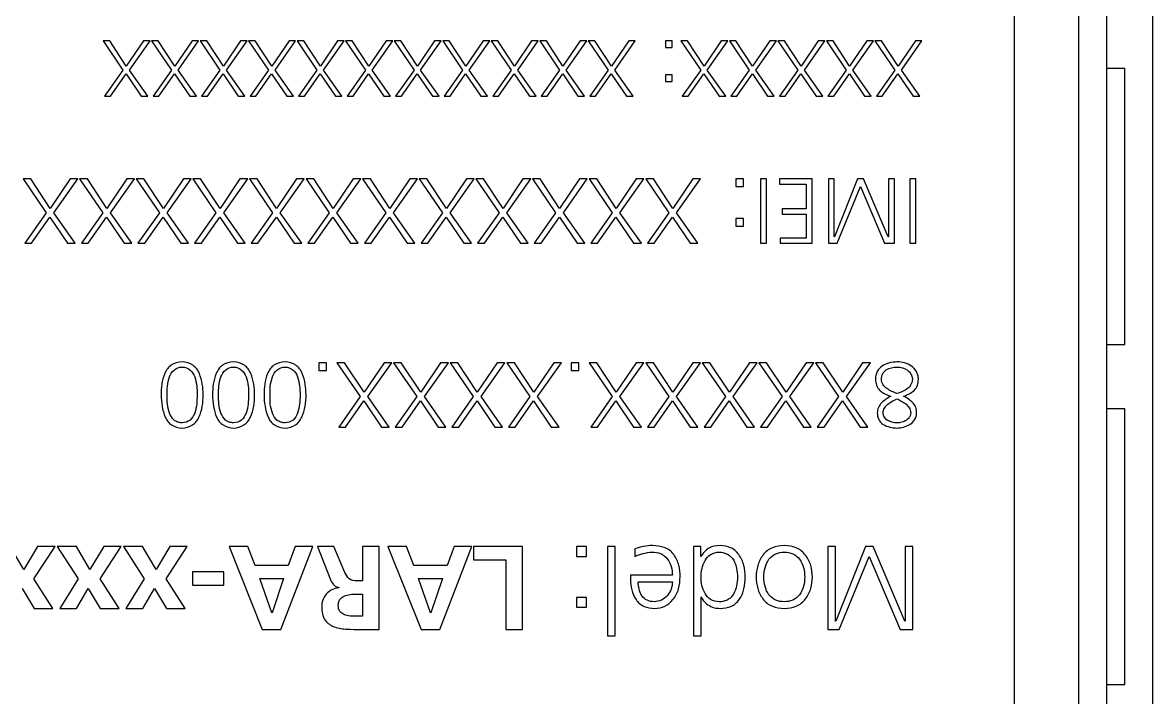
# Model space of a CAD drawing. Header units: millimetres. Extents: x 0 to 160, y -2 to 126.
# Drawn here: x 138.42 to 150.72, y 83.48 to 90.82 of the extents above; entities that cross this region are included whole.
import ezdxf

# ---------------------------------------------------------------- set-up
doc = ezdxf.new("R2010")
doc.units = ezdxf.units.MM

msp = doc.modelspace()

# ---------------------------------------------------------------- linework, layer by layer
at = {"color": 7, "linetype": 'Continuous', "lineweight": 25}
for p, q in [((150.719, 100.824), (150.719, 76.824)), ((150.219, 100.053), (150.219, 77.595)), ((149.919, 77.724), (149.919, 99.924)), ((149.219, 78.824), (149.219, 98.824)), ((139.371, 90.624), (139.299, 90.624)), ((139.299, 90.624), (139.515, 90.308)), ((139.552, 90.349), (139.371, 90.624)), ((139.739, 90.624), (139.552, 90.349)), ((139.587, 90.308), (139.811, 90.624)), ((139.811, 90.624), (139.739, 90.624)), ((139.827, 90.624), (140.043, 90.308)), ((139.899, 90.624), (139.827, 90.624)), ((140.08, 90.349), (139.899, 90.624)), ((140.267, 90.624), (140.08, 90.349)), ((140.115, 90.308), (140.339, 90.624)), ((140.339, 90.624), (140.267, 90.624)), ((140.355, 90.624), (140.571, 90.308)), ((140.427, 90.624), (140.355, 90.624)), ((140.608, 90.349), (140.427, 90.624)), ((140.795, 90.624), (140.608, 90.349)), ((140.643, 90.308), (140.867, 90.624)), ((140.867, 90.624), (140.795, 90.624)), ((140.955, 90.624), (140.883, 90.624)), ((140.883, 90.624), (141.099, 90.308)), ((141.136, 90.349), (140.955, 90.624)), ((141.323, 90.624), (141.136, 90.349)), ((141.171, 90.308), (141.395, 90.624)), ((141.395, 90.624), (141.323, 90.624)), ((141.411, 90.624), (141.627, 90.308)), ((141.483, 90.624), (141.411, 90.624)), ((141.664, 90.349), (141.483, 90.624)), ((141.851, 90.624), (141.664, 90.349)), ((141.699, 90.308), (141.923, 90.624)), ((141.923, 90.624), (141.851, 90.624)), ((141.939, 90.624), (142.155, 90.308)), ((142.011, 90.624), (141.939, 90.624)), ((142.192, 90.349), (142.011, 90.624)), ((142.379, 90.624), (142.192, 90.349)), ((142.227, 90.308), (142.451, 90.624)), ((142.451, 90.624), (142.379, 90.624)), ((142.467, 90.624), (142.683, 90.308)), ((142.539, 90.624), (142.467, 90.624)), ((142.72, 90.349), (142.539, 90.624)), ((142.907, 90.624), (142.72, 90.349)), ((142.755, 90.308), (142.979, 90.624)), ((142.979, 90.624), (142.907, 90.624)), ((142.995, 90.624), (143.211, 90.308)), ((143.067, 90.624), (142.995, 90.624)), ((143.248, 90.349), (143.067, 90.624)), ((143.435, 90.624), (143.248, 90.349)), ((143.283, 90.308), (143.507, 90.624)), ((143.507, 90.624), (143.435, 90.624)), ((143.523, 90.624), (143.739, 90.308)), ((143.595, 90.624), (143.523, 90.624)), ((143.776, 90.349), (143.595, 90.624)), ((143.963, 90.624), (143.776, 90.349)), ((143.811, 90.308), (144.035, 90.624)), ((144.035, 90.624), (143.963, 90.624)), ((144.051, 90.624), (144.267, 90.308)), ((144.123, 90.624), (144.051, 90.624)), ((144.304, 90.349), (144.123, 90.624)), ((144.491, 90.624), (144.304, 90.349)), ((144.339, 90.308), (144.563, 90.624)), ((144.563, 90.624), (144.491, 90.624)), ((144.579, 90.624), (144.795, 90.308)), ((144.651, 90.624), (144.579, 90.624)), ((144.832, 90.349), (144.651, 90.624)), ((145.019, 90.624), (144.832, 90.349)), ((144.867, 90.308), (145.091, 90.624)), ((145.091, 90.624), (145.019, 90.624)), ((145.419, 90.624), (145.419, 90.552)), ((145.491, 90.624), (145.419, 90.624)), ((145.491, 90.552), (145.491, 90.624)), ((145.587, 90.624), (145.803, 90.308)), ((145.659, 90.624), (145.587, 90.624)), ((145.84, 90.349), (145.659, 90.624)), ((146.027, 90.624), (145.84, 90.349)), ((145.875, 90.308), (146.099, 90.624)), ((146.099, 90.624), (146.027, 90.624)), ((146.187, 90.624), (146.115, 90.624)), ((146.115, 90.624), (146.331, 90.308)), ((146.368, 90.349), (146.187, 90.624)), ((146.555, 90.624), (146.368, 90.349)), ((146.403, 90.308), (146.627, 90.624)), ((146.627, 90.624), (146.555, 90.624)), ((146.643, 90.624), (146.859, 90.308)), ((146.715, 90.624), (146.643, 90.624)), ((146.896, 90.349), (146.715, 90.624)), ((147.083, 90.624), (146.896, 90.349)), ((146.931, 90.308), (147.155, 90.624)), ((147.155, 90.624), (147.083, 90.624)), ((147.171, 90.624), (147.387, 90.308)), ((147.243, 90.624), (147.171, 90.624)), ((147.424, 90.349), (147.243, 90.624)), ((147.611, 90.624), (147.424, 90.349)), ((147.459, 90.308), (147.683, 90.624)), ((147.683, 90.624), (147.611, 90.624)), ((147.699, 90.624), (147.915, 90.308)), ((147.771, 90.624), (147.699, 90.624)), ((147.952, 90.349), (147.771, 90.624)), ((148.139, 90.624), (147.952, 90.349)), ((147.987, 90.308), (148.211, 90.624)), ((148.211, 90.624), (148.139, 90.624)), ((145.419, 90.552), (145.491, 90.552)), ((139.515, 90.308), (139.315, 90.024)), ((139.379, 90.024), (139.549, 90.268)), ((139.549, 90.268), (139.715, 90.024)), ((139.787, 90.024), (139.587, 90.308)), ((140.043, 90.308), (139.843, 90.024)), ((139.907, 90.024), (140.077, 90.268)), ((140.077, 90.268), (140.243, 90.024)), ((140.315, 90.024), (140.115, 90.308)), ((140.571, 90.308), (140.371, 90.024)), ((140.435, 90.024), (140.605, 90.268)), ((140.605, 90.268), (140.771, 90.024)), ((140.843, 90.024), (140.643, 90.308)), ((141.099, 90.308), (140.899, 90.024)), ((140.963, 90.024), (141.133, 90.268)), ((141.133, 90.268), (141.299, 90.024)), ((141.371, 90.024), (141.171, 90.308)), ((141.627, 90.308), (141.427, 90.024)), ((141.491, 90.024), (141.661, 90.268)), ((141.661, 90.268), (141.827, 90.024)), ((141.899, 90.024), (141.699, 90.308)), ((142.155, 90.308), (141.955, 90.024)), ((142.019, 90.024), (142.189, 90.268)), ((142.189, 90.268), (142.355, 90.024)), ((142.427, 90.024), (142.227, 90.308)), ((142.683, 90.308), (142.483, 90.024)), ((142.547, 90.024), (142.717, 90.268)), ((142.717, 90.268), (142.883, 90.024)), ((142.955, 90.024), (142.755, 90.308)), ((143.211, 90.308), (143.011, 90.024)), ((143.075, 90.024), (143.245, 90.268)), ((143.245, 90.268), (143.411, 90.024)), ((143.483, 90.024), (143.283, 90.308)), ((143.739, 90.308), (143.539, 90.024)), ((143.603, 90.024), (143.773, 90.268)), ((143.773, 90.268), (143.939, 90.024)), ((144.011, 90.024), (143.811, 90.308)), ((144.267, 90.308), (144.067, 90.024)), ((144.131, 90.024), (144.301, 90.268)), ((144.301, 90.268), (144.467, 90.024)), ((144.539, 90.024), (144.339, 90.308)), ((144.795, 90.308), (144.595, 90.024)), ((144.659, 90.024), (144.829, 90.268)), ((144.829, 90.268), (144.995, 90.024)), ((145.067, 90.024), (144.867, 90.308)), ((145.419, 90.256), (145.419, 90.184)), ((145.491, 90.256), (145.419, 90.256)), ((145.491, 90.184), (145.491, 90.256)), ((145.803, 90.308), (145.603, 90.024)), ((145.667, 90.024), (145.837, 90.268)), ((145.837, 90.268), (146.003, 90.024)), ((146.075, 90.024), (145.875, 90.308)), ((146.331, 90.308), (146.131, 90.024)), ((146.195, 90.024), (146.365, 90.268)), ((146.365, 90.268), (146.531, 90.024)), ((146.603, 90.024), (146.403, 90.308)), ((146.859, 90.308), (146.659, 90.024)), ((146.723, 90.024), (146.893, 90.268)), ((146.893, 90.268), (147.059, 90.024)), ((147.131, 90.024), (146.931, 90.308)), ((147.387, 90.308), (147.187, 90.024)), ((147.251, 90.024), (147.421, 90.268)), ((147.421, 90.268), (147.587, 90.024)), ((147.659, 90.024), (147.459, 90.308)), ((147.915, 90.308), (147.715, 90.024)), ((147.779, 90.024), (147.949, 90.268)), ((147.949, 90.268), (148.115, 90.024)), ((148.187, 90.024), (147.987, 90.308)), ((150.419, 90.324), (150.219, 90.324)), ((150.419, 87.324), (150.419, 90.324)), ((145.419, 90.184), (145.491, 90.184)), ((139.315, 90.024), (139.379, 90.024)), ((139.715, 90.024), (139.787, 90.024)), ((139.843, 90.024), (139.907, 90.024)), ((140.243, 90.024), (140.315, 90.024)), ((140.371, 90.024), (140.435, 90.024)), ((140.771, 90.024), (140.843, 90.024)), ((140.899, 90.024), (140.963, 90.024)), ((141.299, 90.024), (141.371, 90.024)), ((141.427, 90.024), (141.491, 90.024)), ((141.827, 90.024), (141.899, 90.024)), ((141.955, 90.024), (142.019, 90.024)), ((142.355, 90.024), (142.427, 90.024)), ((142.483, 90.024), (142.547, 90.024)), ((142.883, 90.024), (142.955, 90.024)), ((143.011, 90.024), (143.075, 90.024)), ((143.411, 90.024), (143.483, 90.024)), ((143.539, 90.024), (143.603, 90.024)), ((143.939, 90.024), (144.011, 90.024)), ((144.067, 90.024), (144.131, 90.024)), ((144.467, 90.024), (144.539, 90.024)), ((144.595, 90.024), (144.659, 90.024)), ((144.995, 90.024), (145.067, 90.024)), ((145.603, 90.024), (145.667, 90.024)), ((146.003, 90.024), (146.075, 90.024)), ((146.131, 90.024), (146.195, 90.024)), ((146.531, 90.024), (146.603, 90.024)), ((146.659, 90.024), (146.723, 90.024)), ((147.059, 90.024), (147.131, 90.024)), ((147.187, 90.024), (147.251, 90.024)), ((147.587, 90.024), (147.659, 90.024)), ((147.715, 90.024), (147.779, 90.024)), ((148.115, 90.024), (148.187, 90.024)), ((138.512, 89.124), (138.428, 89.124)), ((138.428, 89.124), (138.68, 88.756)), ((138.724, 88.803), (138.512, 89.124)), ((138.941, 89.124), (138.724, 88.803)), ((138.764, 88.756), (139.025, 89.124)), ((139.025, 89.124), (138.941, 89.124)), ((139.128, 89.124), (139.044, 89.124)), ((139.044, 89.124), (139.296, 88.756)), ((139.34, 88.803), (139.128, 89.124)), ((139.557, 89.124), (139.34, 88.803)), ((139.38, 88.756), (139.641, 89.124)), ((139.641, 89.124), (139.557, 89.124)), ((139.66, 89.124), (139.912, 88.756)), ((139.744, 89.124), (139.66, 89.124)), ((139.956, 88.803), (139.744, 89.124)), ((140.173, 89.124), (139.956, 88.803)), ((139.996, 88.756), (140.257, 89.124)), ((140.257, 89.124), (140.173, 89.124)), ((140.276, 89.124), (140.528, 88.756)), ((140.36, 89.124), (140.276, 89.124)), ((140.572, 88.803), (140.36, 89.124)), ((140.789, 89.124), (140.572, 88.803)), ((140.612, 88.756), (140.873, 89.124)), ((140.873, 89.124), (140.789, 89.124)), ((140.976, 89.124), (140.892, 89.124)), ((140.892, 89.124), (141.144, 88.756)), ((141.188, 88.803), (140.976, 89.124)), ((141.405, 89.124), (141.188, 88.803)), ((141.228, 88.756), (141.489, 89.124)), ((141.489, 89.124), (141.405, 89.124)), ((141.592, 89.124), (141.508, 89.124)), ((141.508, 89.124), (141.76, 88.756)), ((141.804, 88.803), (141.592, 89.124)), ((142.021, 89.124), (141.804, 88.803)), ((141.844, 88.756), (142.105, 89.124)), ((142.105, 89.124), (142.021, 89.124)), ((142.124, 89.124), (142.376, 88.756)), ((142.208, 89.124), (142.124, 89.124)), ((142.42, 88.803), (142.208, 89.124)), ((142.637, 89.124), (142.42, 88.803)), ((142.46, 88.756), (142.721, 89.124)), ((142.721, 89.124), (142.637, 89.124)), ((142.824, 89.124), (142.74, 89.124)), ((142.74, 89.124), (142.992, 88.756)), ((143.036, 88.803), (142.824, 89.124)), ((143.253, 89.124), (143.036, 88.803)), ((143.076, 88.756), (143.337, 89.124)), ((143.337, 89.124), (143.253, 89.124)), ((143.356, 89.124), (143.608, 88.756)), ((143.44, 89.124), (143.356, 89.124)), ((143.652, 88.803), (143.44, 89.124)), ((143.869, 89.124), (143.652, 88.803)), ((143.692, 88.756), (143.953, 89.124)), ((143.953, 89.124), (143.869, 89.124)), ((143.972, 89.124), (144.224, 88.756)), ((144.056, 89.124), (143.972, 89.124)), ((144.268, 88.803), (144.056, 89.124)), ((144.485, 89.124), (144.268, 88.803)), ((144.308, 88.756), (144.569, 89.124)), ((144.569, 89.124), (144.485, 89.124)), ((144.672, 89.124), (144.588, 89.124)), ((144.588, 89.124), (144.84, 88.756)), ((144.884, 88.803), (144.672, 89.124)), ((145.101, 89.124), (144.884, 88.803)), ((144.924, 88.756), (145.185, 89.124)), ((145.185, 89.124), (145.101, 89.124)), ((145.204, 89.124), (145.456, 88.756)), ((145.288, 89.124), (145.204, 89.124)), ((145.5, 88.803), (145.288, 89.124)), ((145.717, 89.124), (145.5, 88.803)), ((145.54, 88.756), (145.801, 89.124)), ((145.801, 89.124), (145.717, 89.124)), ((146.268, 89.124), (146.184, 89.124)), ((146.184, 89.124), (146.184, 89.04)), ((146.184, 89.04), (146.268, 89.04)), ((146.268, 89.04), (146.268, 89.124)), ((146.455, 89.124), (146.455, 88.424)), ((146.52, 89.124), (146.455, 89.124)), ((146.52, 88.424), (146.52, 89.124)), ((146.66, 89.124), (146.66, 89.068)), ((147.015, 89.124), (146.66, 89.124)), ((146.66, 89.068), (146.949, 89.068)), ((146.949, 89.068), (146.949, 88.797)), ((147.015, 88.424), (147.015, 89.124)), ((147.257, 89.124), (147.192, 89.124)), ((147.192, 89.124), (147.192, 88.424)), ((147.257, 88.493), (147.257, 89.124)), ((147.509, 89.124), (147.259, 88.493)), ((147.289, 88.424), (147.543, 89.04)), ((147.575, 89.124), (147.509, 89.124)), ((147.543, 89.04), (147.803, 88.424)), ((147.843, 88.493), (147.575, 89.124)), ((147.911, 89.124), (147.845, 89.124)), ((147.845, 89.124), (147.845, 88.493)), ((147.911, 88.424), (147.911, 89.124)), ((148.079, 89.124), (148.079, 88.424)), ((148.144, 89.124), (148.079, 89.124)), ((148.144, 88.424), (148.144, 89.124)), ((146.688, 88.797), (146.688, 88.741)), ((146.949, 88.797), (146.688, 88.797)), ((138.68, 88.756), (138.447, 88.424)), ((138.521, 88.424), (138.721, 88.708)), ((138.721, 88.708), (138.913, 88.424)), ((138.997, 88.424), (138.764, 88.756)), ((139.296, 88.756), (139.063, 88.424)), ((139.137, 88.424), (139.337, 88.708)), ((139.337, 88.708), (139.529, 88.424)), ((139.613, 88.424), (139.38, 88.756)), ((139.912, 88.756), (139.679, 88.424)), ((139.753, 88.424), (139.953, 88.708)), ((139.953, 88.708), (140.145, 88.424)), ((140.229, 88.424), (139.996, 88.756)), ((140.528, 88.756), (140.295, 88.424)), ((140.369, 88.424), (140.569, 88.708)), ((140.569, 88.708), (140.761, 88.424)), ((140.845, 88.424), (140.612, 88.756)), ((141.144, 88.756), (140.911, 88.424)), ((140.985, 88.424), (141.185, 88.708)), ((141.185, 88.708), (141.377, 88.424)), ((141.461, 88.424), (141.228, 88.756)), ((141.76, 88.756), (141.527, 88.424)), ((141.601, 88.424), (141.801, 88.708)), ((141.801, 88.708), (141.993, 88.424)), ((142.077, 88.424), (141.844, 88.756)), ((142.376, 88.756), (142.143, 88.424)), ((142.217, 88.424), (142.417, 88.708)), ((142.417, 88.708), (142.609, 88.424)), ((142.693, 88.424), (142.46, 88.756)), ((142.992, 88.756), (142.759, 88.424)), ((142.833, 88.424), (143.033, 88.708)), ((143.033, 88.708), (143.225, 88.424)), ((143.309, 88.424), (143.076, 88.756)), ((143.608, 88.756), (143.375, 88.424)), ((143.449, 88.424), (143.649, 88.708)), ((143.649, 88.708), (143.841, 88.424)), ((143.925, 88.424), (143.692, 88.756)), ((144.224, 88.756), (143.991, 88.424)), ((144.065, 88.424), (144.265, 88.708)), ((144.265, 88.708), (144.457, 88.424)), ((144.541, 88.424), (144.308, 88.756)), ((144.84, 88.756), (144.607, 88.424)), ((144.681, 88.424), (144.881, 88.708)), ((144.881, 88.708), (145.073, 88.424)), ((145.157, 88.424), (144.924, 88.756)), ((145.456, 88.756), (145.223, 88.424)), ((145.297, 88.424), (145.497, 88.708)), ((145.497, 88.708), (145.689, 88.424)), ((145.773, 88.424), (145.54, 88.756)), ((146.184, 88.694), (146.184, 88.61)), ((146.268, 88.694), (146.184, 88.694)), ((146.268, 88.61), (146.268, 88.694)), ((146.688, 88.741), (146.949, 88.741)), ((146.949, 88.741), (146.949, 88.48)), ((146.184, 88.61), (146.268, 88.61)), ((138.447, 88.424), (138.521, 88.424)), ((138.913, 88.424), (138.997, 88.424)), ((139.063, 88.424), (139.137, 88.424)), ((139.529, 88.424), (139.613, 88.424)), ((139.679, 88.424), (139.753, 88.424)), ((140.145, 88.424), (140.229, 88.424)), ((140.295, 88.424), (140.369, 88.424)), ((140.761, 88.424), (140.845, 88.424)), ((140.911, 88.424), (140.985, 88.424)), ((141.377, 88.424), (141.461, 88.424)), ((141.527, 88.424), (141.601, 88.424)), ((141.993, 88.424), (142.077, 88.424)), ((142.143, 88.424), (142.217, 88.424)), ((142.609, 88.424), (142.693, 88.424)), ((142.759, 88.424), (142.833, 88.424)), ((143.225, 88.424), (143.309, 88.424)), ((143.375, 88.424), (143.449, 88.424)), ((143.841, 88.424), (143.925, 88.424)), ((143.991, 88.424), (144.065, 88.424)), ((144.457, 88.424), (144.541, 88.424)), ((144.607, 88.424), (144.681, 88.424)), ((145.073, 88.424), (145.157, 88.424)), ((145.223, 88.424), (145.297, 88.424)), ((145.689, 88.424), (145.773, 88.424)), ((146.455, 88.424), (146.52, 88.424)), ((146.669, 88.48), (146.669, 88.424)), ((146.949, 88.48), (146.669, 88.48)), ((146.669, 88.424), (147.015, 88.424)), ((147.192, 88.424), (147.289, 88.424)), ((147.259, 88.493), (147.257, 88.493)), ((147.803, 88.424), (147.911, 88.424)), ((147.845, 88.493), (147.843, 88.493)), ((148.079, 88.424), (148.144, 88.424)), ((150.219, 87.324), (150.419, 87.324)), ((141.732, 87.124), (141.648, 87.124)), ((141.648, 87.124), (141.648, 87.04)), ((141.732, 87.04), (141.732, 87.124)), ((141.844, 87.124), (142.096, 86.756)), ((141.928, 87.124), (141.844, 87.124)), ((142.14, 86.803), (141.928, 87.124)), ((142.357, 87.124), (142.14, 86.803)), ((142.18, 86.756), (142.441, 87.124)), ((142.441, 87.124), (142.357, 87.124)), ((142.46, 87.124), (142.712, 86.756)), ((142.544, 87.124), (142.46, 87.124)), ((142.756, 86.803), (142.544, 87.124)), ((142.973, 87.124), (142.756, 86.803)), ((142.796, 86.756), (143.057, 87.124)), ((143.057, 87.124), (142.973, 87.124)), ((143.16, 87.124), (143.076, 87.124)), ((143.076, 87.124), (143.328, 86.756)), ((143.372, 86.803), (143.16, 87.124)), ((143.589, 87.124), (143.372, 86.803)), ((143.412, 86.756), (143.673, 87.124)), ((143.673, 87.124), (143.589, 87.124)), ((143.692, 87.124), (143.944, 86.756)), ((143.776, 87.124), (143.692, 87.124)), ((143.988, 86.803), (143.776, 87.124)), ((144.205, 87.124), (143.988, 86.803)), ((144.028, 86.756), (144.289, 87.124)), ((144.289, 87.124), (144.205, 87.124)), ((144.392, 87.124), (144.392, 87.04)), ((144.476, 87.124), (144.392, 87.124)), ((144.476, 87.04), (144.476, 87.124)), ((144.672, 87.124), (144.588, 87.124)), ((144.588, 87.124), (144.84, 86.756)), ((144.884, 86.803), (144.672, 87.124)), ((145.101, 87.124), (144.884, 86.803)), ((144.924, 86.756), (145.185, 87.124)), ((145.185, 87.124), (145.101, 87.124)), ((145.204, 87.124), (145.456, 86.756)), ((145.288, 87.124), (145.204, 87.124)), ((145.5, 86.803), (145.288, 87.124)), ((145.717, 87.124), (145.5, 86.803)), ((145.54, 86.756), (145.801, 87.124)), ((145.801, 87.124), (145.717, 87.124)), ((145.82, 87.124), (146.072, 86.756)), ((145.904, 87.124), (145.82, 87.124)), ((146.116, 86.803), (145.904, 87.124)), ((146.333, 87.124), (146.116, 86.803)), ((146.156, 86.756), (146.417, 87.124)), ((146.417, 87.124), (146.333, 87.124)), ((146.52, 87.124), (146.436, 87.124)), ((146.436, 87.124), (146.688, 86.756)), ((146.732, 86.803), (146.52, 87.124)), ((146.949, 87.124), (146.732, 86.803)), ((146.772, 86.756), (147.033, 87.124)), ((147.033, 87.124), (146.949, 87.124)), ((147.136, 87.124), (147.052, 87.124)), ((147.052, 87.124), (147.304, 86.756)), ((147.348, 86.803), (147.136, 87.124)), ((147.565, 87.124), (147.348, 86.803)), ((147.388, 86.756), (147.649, 87.124)), ((147.649, 87.124), (147.565, 87.124)), ((141.648, 87.04), (141.732, 87.04)), ((144.392, 87.04), (144.476, 87.04)), ((142.096, 86.756), (141.863, 86.424)), ((141.937, 86.424), (142.137, 86.708)), ((142.137, 86.708), (142.329, 86.424)), ((142.413, 86.424), (142.18, 86.756)), ((142.712, 86.756), (142.479, 86.424)), ((142.553, 86.424), (142.753, 86.708)), ((142.753, 86.708), (142.945, 86.424)), ((143.029, 86.424), (142.796, 86.756)), ((143.328, 86.756), (143.095, 86.424)), ((143.169, 86.424), (143.369, 86.708)), ((143.369, 86.708), (143.561, 86.424)), ((143.645, 86.424), (143.412, 86.756)), ((143.944, 86.756), (143.711, 86.424)), ((143.785, 86.424), (143.985, 86.708)), ((143.985, 86.708), (144.177, 86.424)), ((144.261, 86.424), (144.028, 86.756)), ((144.84, 86.756), (144.607, 86.424)), ((144.681, 86.424), (144.881, 86.708)), ((144.881, 86.708), (145.073, 86.424)), ((145.157, 86.424), (144.924, 86.756)), ((145.456, 86.756), (145.223, 86.424)), ((145.297, 86.424), (145.497, 86.708)), ((145.497, 86.708), (145.689, 86.424)), ((145.773, 86.424), (145.54, 86.756)), ((146.072, 86.756), (145.839, 86.424)), ((145.913, 86.424), (146.113, 86.708)), ((146.113, 86.708), (146.305, 86.424)), ((146.389, 86.424), (146.156, 86.756)), ((146.688, 86.756), (146.455, 86.424)), ((146.529, 86.424), (146.729, 86.708)), ((146.729, 86.708), (146.921, 86.424)), ((147.005, 86.424), (146.772, 86.756)), ((147.304, 86.756), (147.071, 86.424)), ((147.145, 86.424), (147.345, 86.708)), ((147.345, 86.708), (147.537, 86.424)), ((147.621, 86.424), (147.388, 86.756)), ((150.419, 86.624), (150.219, 86.624)), ((150.419, 83.624), (150.419, 86.624)), ((141.863, 86.424), (141.937, 86.424)), ((142.329, 86.424), (142.413, 86.424)), ((142.479, 86.424), (142.553, 86.424)), ((142.945, 86.424), (143.029, 86.424)), ((143.095, 86.424), (143.169, 86.424)), ((143.561, 86.424), (143.645, 86.424)), ((143.711, 86.424), (143.785, 86.424)), ((144.177, 86.424), (144.261, 86.424)), ((144.607, 86.424), (144.681, 86.424)), ((145.073, 86.424), (145.157, 86.424)), ((145.223, 86.424), (145.297, 86.424)), ((145.689, 86.424), (145.773, 86.424)), ((145.839, 86.424), (145.913, 86.424)), ((146.305, 86.424), (146.389, 86.424)), ((146.455, 86.424), (146.529, 86.424)), ((146.921, 86.424), (147.005, 86.424)), ((147.071, 86.424), (147.145, 86.424)), ((147.537, 86.424), (147.621, 86.424)), ((138.436, 84.875), (138.289, 85.124)), ((138.586, 85.124), (138.436, 84.875)), ((138.547, 84.772), (138.776, 85.124)), ((138.776, 85.124), (138.586, 85.124)), ((138.801, 85.124), (139.027, 84.772)), ((139.009, 85.124), (138.801, 85.124)), ((139.156, 84.875), (139.009, 85.124)), ((139.306, 85.124), (139.156, 84.875)), ((139.267, 84.772), (139.496, 85.124)), ((139.496, 85.124), (139.306, 85.124)), ((139.729, 85.124), (139.521, 85.124)), ((139.521, 85.124), (139.747, 84.772)), ((139.876, 84.875), (139.729, 85.124)), ((140.026, 85.124), (139.876, 84.875)), ((139.987, 84.772), (140.216, 85.124)), ((140.216, 85.124), (140.026, 85.124)), ((140.671, 85.124), (141.031, 84.224)), ((140.875, 85.124), (140.671, 85.124)), ((140.953, 84.92), (140.875, 85.124)), ((141.235, 84.224), (141.583, 85.124)), ((141.391, 85.124), (141.314, 84.92)), ((141.583, 85.124), (141.391, 85.124)), ((141.811, 85.124), (141.631, 85.124)), ((141.631, 85.124), (141.77, 84.772)), ((141.931, 84.844), (141.811, 85.124)), ((142.303, 85.124), (142.123, 85.124)), ((142.123, 85.124), (142.123, 84.752)), ((142.303, 84.224), (142.303, 85.124)), ((142.399, 85.124), (142.759, 84.224)), ((142.603, 85.124), (142.399, 85.124)), ((142.681, 84.92), (142.603, 85.124)), ((142.963, 84.224), (143.311, 85.124)), ((143.119, 85.124), (143.042, 84.92)), ((143.311, 85.124), (143.119, 85.124)), ((143.863, 85.124), (143.332, 85.124)), ((143.332, 85.124), (143.332, 84.98)), ((143.863, 84.224), (143.863, 85.124)), ((144.451, 85.124), (144.451, 85.016)), ((144.559, 85.124), (144.451, 85.124)), ((144.559, 85.016), (144.559, 85.124)), ((144.787, 85.124), (144.787, 84.152)), ((144.871, 85.124), (144.787, 85.124)), ((144.871, 84.152), (144.871, 85.124)), ((145.087, 85.1), (145.087, 85.018)), ((145.805, 85.124), (145.723, 85.124)), ((145.723, 85.124), (145.723, 84.152)), ((145.805, 85.017), (145.805, 85.124)), ((147.187, 85.124), (147.187, 84.224)), ((147.271, 85.124), (147.187, 85.124)), ((147.271, 84.313), (147.271, 85.124)), ((147.595, 85.124), (147.273, 84.313)), ((147.679, 85.124), (147.595, 85.124)), ((148.024, 84.313), (147.679, 85.124)), ((148.027, 85.124), (148.027, 84.313)), ((148.111, 85.124), (148.027, 85.124)), ((148.111, 84.224), (148.111, 85.124)), ((143.332, 84.98), (143.683, 84.98)), ((143.683, 84.98), (143.683, 84.224)), ((144.451, 85.016), (144.559, 85.016)), ((145.807, 85.017), (145.805, 85.017)), ((147.311, 84.224), (147.637, 85.015)), ((147.637, 85.015), (147.972, 84.224)), ((140.272, 84.848), (140.272, 84.704)), ((140.613, 84.848), (140.272, 84.848)), ((140.613, 84.704), (140.613, 84.848)), ((141.314, 84.92), (140.953, 84.92)), ((143.042, 84.92), (142.681, 84.92)), ((138.753, 84.452), (138.547, 84.772)), ((139.027, 84.772), (138.827, 84.452)), ((139.473, 84.452), (139.267, 84.772)), ((139.747, 84.772), (139.547, 84.452)), ((140.193, 84.452), (139.987, 84.772)), ((141.004, 84.776), (141.264, 84.776)), ((141.135, 84.405), (141.004, 84.776)), ((141.264, 84.776), (141.138, 84.405)), ((142.123, 84.752), (142.063, 84.752)), ((142.863, 84.405), (142.732, 84.776)), ((142.732, 84.776), (142.992, 84.776)), ((142.992, 84.776), (142.866, 84.405)), ((145.039, 84.812), (145.039, 84.771)), ((145.495, 84.812), (145.039, 84.812)), ((145.123, 84.74), (145.495, 84.74)), ((138.418, 84.67), (138.548, 84.452)), ((139.011, 84.452), (139.138, 84.67)), ((139.138, 84.67), (139.268, 84.452)), ((139.731, 84.452), (139.858, 84.67)), ((139.858, 84.67), (139.988, 84.452)), ((140.272, 84.704), (140.613, 84.704)), ((141.865, 84.68), (141.865, 84.677)), ((142.06, 84.608), (142.123, 84.608)), ((142.123, 84.608), (142.123, 84.368)), ((144.559, 84.572), (144.451, 84.572)), ((144.451, 84.572), (144.451, 84.464)), ((144.559, 84.464), (144.559, 84.572)), ((145.807, 84.577), (145.809, 84.577)), ((145.807, 84.152), (145.807, 84.577)), ((138.548, 84.452), (138.753, 84.452)), ((138.827, 84.452), (139.011, 84.452)), ((139.268, 84.452), (139.473, 84.452)), ((139.547, 84.452), (139.731, 84.452)), ((139.988, 84.452), (140.193, 84.452)), ((141.138, 84.405), (141.135, 84.405)), ((142.123, 84.368), (142.06, 84.368)), ((142.866, 84.405), (142.863, 84.405)), ((144.451, 84.464), (144.559, 84.464)), ((147.273, 84.313), (147.271, 84.313)), ((148.027, 84.313), (148.024, 84.313)), ((141.031, 84.224), (141.235, 84.224)), ((142.106, 84.224), (142.303, 84.224)), ((142.759, 84.224), (142.963, 84.224)), ((143.683, 84.224), (143.863, 84.224)), ((144.787, 84.152), (144.871, 84.152)), ((145.723, 84.152), (145.807, 84.152)), ((147.187, 84.224), (147.311, 84.224)), ((147.972, 84.224), (148.111, 84.224)), ((150.219, 83.624), (150.419, 83.624))]:
    msp.add_line(p, q, dxfattribs=at)
for points, knots in [([(140.038, 87.097), (140.024, 87.085), (140.01, 87.072), (139.987, 87.042), (139.978, 87.025), (139.97, 87.008)], [0, 0, 0, 0, 0.5, 0.5, 1, 1, 1, 1]), ([(140.347, 87.008), (140.339, 87.025), (140.33, 87.042), (140.306, 87.072), (140.292, 87.085), (140.277, 87.097)], [0, 0, 0, 0, 0.5, 0.5, 1, 1, 1, 1]), ([(140.598, 87.097), (140.584, 87.085), (140.57, 87.072), (140.547, 87.042), (140.538, 87.025), (140.53, 87.008)], [0, 0, 0, 0, 0.5, 0.5, 1, 1, 1, 1]), ([(140.907, 87.008), (140.899, 87.025), (140.89, 87.042), (140.866, 87.072), (140.852, 87.085), (140.837, 87.097)], [0, 0, 0, 0, 0.5, 0.5, 1, 1, 1, 1]), ([(141.158, 87.097), (141.144, 87.085), (141.13, 87.072), (141.107, 87.042), (141.098, 87.025), (141.09, 87.008)], [0, 0, 0, 0, 0.5, 0.5, 1, 1, 1, 1]), ([(141.467, 87.008), (141.459, 87.025), (141.45, 87.042), (141.426, 87.072), (141.412, 87.085), (141.397, 87.097)], [0, 0, 0, 0, 0.5, 0.5, 1, 1, 1, 1]), ([(147.78, 87.09), (147.756, 87.074), (147.735, 87.054), (147.711, 87.002), (147.707, 86.974), (147.705, 86.945)], [0, 0, 0, 0, 0.5, 0.5, 1, 1, 1, 1]), ([(148.097, 87.087), (148.073, 87.101), (148.048, 87.114), (147.994, 87.13), (147.967, 87.133), (147.939, 87.133)], [0, 0, 0, 0, 0.5, 0.5, 1, 1, 1, 1]), ([(147.705, 86.945), (147.706, 86.923), (147.708, 86.9), (147.723, 86.858), (147.735, 86.839), (147.751, 86.823)], [0, 0, 0, 0, 0.5, 0.5, 1, 1, 1, 1]), ([(147.771, 86.943), (147.771, 86.963), (147.774, 86.983), (147.791, 87.02), (147.805, 87.035), (147.822, 87.047)], [0, 0, 0, 0, 0.5, 0.5, 1, 1, 1, 1]), ([(148.125, 86.823), (148.141, 86.839), (148.154, 86.858), (148.169, 86.9), (148.171, 86.923), (148.172, 86.945)], [0, 0, 0, 0, 0.5, 0.5, 1, 1, 1, 1]), ([(148.172, 86.945), (148.172, 86.96), (148.171, 86.974), (148.163, 87.002), (148.157, 87.015), (148.15, 87.028)], [0, 0, 0, 0, 0.5, 0.5, 1, 1, 1, 1]), ([(140.343, 86.532), (140.359, 86.57), (140.371, 86.61), (140.386, 86.691), (140.388, 86.732), (140.388, 86.774)], [0, 0, 0, 0, 0.5, 0.5, 1, 1, 1, 1]), ([(140.903, 86.532), (140.919, 86.57), (140.931, 86.61), (140.946, 86.691), (140.948, 86.732), (140.948, 86.774)], [0, 0, 0, 0, 0.5, 0.5, 1, 1, 1, 1]), ([(141.463, 86.532), (141.479, 86.57), (141.491, 86.61), (141.506, 86.691), (141.508, 86.732), (141.508, 86.774)], [0, 0, 0, 0, 0.5, 0.5, 1, 1, 1, 1]), ([(147.771, 86.687), (147.757, 86.672), (147.745, 86.656), (147.729, 86.619), (147.725, 86.599), (147.724, 86.579)], [0, 0, 0, 0, 0.5, 0.5, 1, 1, 1, 1]), ([(148.153, 86.579), (148.153, 86.599), (148.15, 86.62), (148.135, 86.659), (148.123, 86.676), (148.109, 86.691)], [0, 0, 0, 0, 0.5, 0.5, 1, 1, 1, 1]), ([(147.724, 86.579), (147.725, 86.554), (147.729, 86.529), (147.751, 86.485), (147.768, 86.467), (147.789, 86.453)], [0, 0, 0, 0, 0.5, 0.5, 1, 1, 1, 1]), ([(147.837, 86.497), (147.823, 86.506), (147.81, 86.517), (147.793, 86.547), (147.79, 86.564), (147.789, 86.581)], [0, 0, 0, 0, 0.5, 0.5, 1, 1, 1, 1]), ([(148.088, 86.581), (148.087, 86.565), (148.084, 86.548), (148.068, 86.519), (148.055, 86.507), (148.041, 86.498)], [0, 0, 0, 0, 0.5, 0.5, 1, 1, 1, 1]), ([(139.975, 86.532), (139.983, 86.515), (139.992, 86.499), (140.016, 86.47), (140.03, 86.458), (140.045, 86.447)], [0, 0, 0, 0, 0.5, 0.5, 1, 1, 1, 1]), ([(140.159, 86.47), (140.143, 86.471), (140.127, 86.473), (140.097, 86.482), (140.083, 86.49), (140.071, 86.5)], [0, 0, 0, 0, 0.5, 0.5, 1, 1, 1, 1]), ([(140.272, 86.447), (140.287, 86.458), (140.301, 86.47), (140.325, 86.499), (140.334, 86.515), (140.343, 86.532)], [0, 0, 0, 0, 0.5, 0.5, 1, 1, 1, 1]), ([(140.535, 86.532), (140.543, 86.515), (140.552, 86.499), (140.576, 86.47), (140.59, 86.458), (140.605, 86.447)], [0, 0, 0, 0, 0.5, 0.5, 1, 1, 1, 1]), ([(140.719, 86.47), (140.703, 86.471), (140.687, 86.473), (140.657, 86.482), (140.643, 86.49), (140.631, 86.5)], [0, 0, 0, 0, 0.5, 0.5, 1, 1, 1, 1]), ([(140.832, 86.447), (140.847, 86.458), (140.861, 86.47), (140.885, 86.499), (140.894, 86.515), (140.903, 86.532)], [0, 0, 0, 0, 0.5, 0.5, 1, 1, 1, 1]), ([(141.095, 86.532), (141.103, 86.515), (141.112, 86.499), (141.136, 86.47), (141.15, 86.458), (141.165, 86.447)], [0, 0, 0, 0, 0.5, 0.5, 1, 1, 1, 1]), ([(141.279, 86.47), (141.263, 86.471), (141.247, 86.473), (141.217, 86.482), (141.203, 86.49), (141.191, 86.5)], [0, 0, 0, 0, 0.5, 0.5, 1, 1, 1, 1]), ([(141.392, 86.447), (141.407, 86.458), (141.421, 86.47), (141.445, 86.499), (141.454, 86.515), (141.463, 86.532)], [0, 0, 0, 0, 0.5, 0.5, 1, 1, 1, 1]), ([(147.938, 86.47), (147.921, 86.471), (147.903, 86.472), (147.869, 86.481), (147.853, 86.489), (147.837, 86.497)], [0, 0, 0, 0, 0.5, 0.5, 1, 1, 1, 1]), ([(148.041, 86.498), (148.026, 86.489), (148.009, 86.481), (147.974, 86.472), (147.956, 86.471), (147.938, 86.47)], [0, 0, 0, 0, 0.5, 0.5, 1, 1, 1, 1]), ([(147.938, 86.414), (147.962, 86.415), (147.987, 86.418), (148.034, 86.431), (148.056, 86.441), (148.078, 86.452)], [0, 0, 0, 0, 0.5, 0.5, 1, 1, 1, 1]), ([(145.278, 85.136), (145.246, 85.135), (145.213, 85.132), (145.149, 85.12), (145.118, 85.111), (145.087, 85.1)], [0, 0, 0, 0, 0.5, 0.5, 1, 1, 1, 1]), ([(145.51, 85.037), (145.497, 85.054), (145.482, 85.071), (145.447, 85.096), (145.427, 85.106), (145.366, 85.129), (145.322, 85.134), (145.278, 85.136)], [0, 0, 0, 0, 0.25, 0.25, 0.5, 0.5, 1, 1, 1, 1]), ([(146.014, 85.136), (145.972, 85.135), (145.929, 85.128), (145.856, 85.087), (145.828, 85.053), (145.807, 85.017)], [0, 0, 0, 0, 0.5, 0.5, 1, 1, 1, 1]), ([(146.218, 85.037), (146.194, 85.069), (146.164, 85.096), (146.093, 85.128), (146.053, 85.134), (146.014, 85.136)], [0, 0, 0, 0, 0.5, 0.5, 1, 1, 1, 1]), ([(146.713, 85.136), (146.668, 85.134), (146.624, 85.129), (146.562, 85.103), (146.542, 85.092), (146.507, 85.065), (146.493, 85.048), (146.479, 85.031)], [0, 0, 0, 0, 0.5, 0.5, 0.75, 0.75, 1, 1, 1, 1]), ([(146.944, 85.031), (146.917, 85.065), (146.882, 85.094), (146.801, 85.129), (146.757, 85.134), (146.713, 85.136)], [0, 0, 0, 0, 0.5, 0.5, 1, 1, 1, 1]), ([(145.274, 85.064), (145.305, 85.063), (145.336, 85.059), (145.394, 85.036), (145.418, 85.016), (145.438, 84.992)], [0, 0, 0, 0, 0.5, 0.5, 1, 1, 1, 1]), ([(145.438, 84.992), (145.458, 84.967), (145.473, 84.938), (145.491, 84.876), (145.494, 84.844), (145.495, 84.812)], [0, 0, 0, 0, 0.5, 0.5, 1, 1, 1, 1]), ([(145.579, 84.794), (145.578, 84.837), (145.575, 84.88), (145.554, 84.963), (145.535, 85.002), (145.51, 85.037)], [0, 0, 0, 0, 0.5, 0.5, 1, 1, 1, 1]), ([(145.91, 85.037), (145.924, 85.046), (145.939, 85.053), (145.971, 85.062), (145.988, 85.063), (146.005, 85.064)], [0, 0, 0, 0, 0.5, 0.5, 1, 1, 1, 1]), ([(146.005, 85.064), (146.022, 85.063), (146.038, 85.062), (146.071, 85.054), (146.086, 85.046), (146.101, 85.037)], [0, 0, 0, 0, 0.5, 0.5, 1, 1, 1, 1]), ([(146.287, 84.794), (146.286, 84.837), (146.282, 84.88), (146.261, 84.963), (146.242, 85.002), (146.218, 85.037)], [0, 0, 0, 0, 0.5, 0.5, 1, 1, 1, 1]), ([(146.479, 85.031), (146.455, 84.996), (146.436, 84.958), (146.412, 84.878), (146.407, 84.836), (146.407, 84.794)], [0, 0, 0, 0, 0.5, 0.5, 1, 1, 1, 1]), ([(146.491, 84.794), (146.491, 84.828), (146.494, 84.862), (146.512, 84.927), (146.527, 84.958), (146.546, 84.986)], [0, 0, 0, 0, 0.5, 0.5, 1, 1, 1, 1]), ([(146.546, 84.986), (146.566, 85.011), (146.59, 85.032), (146.649, 85.058), (146.681, 85.063), (146.713, 85.064)], [0, 0, 0, 0, 0.5, 0.5, 1, 1, 1, 1]), ([(146.713, 85.064), (146.744, 85.063), (146.776, 85.058), (146.834, 85.032), (146.858, 85.011), (146.877, 84.986)], [0, 0, 0, 0, 0.5, 0.5, 1, 1, 1, 1]), ([(146.877, 84.986), (146.897, 84.958), (146.913, 84.928), (146.931, 84.862), (146.934, 84.828), (146.935, 84.794)], [0, 0, 0, 0, 0.5, 0.5, 1, 1, 1, 1]), ([(147.019, 84.794), (147.018, 84.836), (147.013, 84.878), (146.989, 84.959), (146.969, 84.996), (146.944, 85.031)], [0, 0, 0, 0, 0.5, 0.5, 1, 1, 1, 1]), ([(145.039, 84.771), (145.039, 84.732), (145.043, 84.692), (145.062, 84.616), (145.078, 84.58), (145.099, 84.547)], [0, 0, 0, 0, 0.5, 0.5, 1, 1, 1, 1]), ([(145.495, 84.74), (145.494, 84.713), (145.49, 84.686), (145.471, 84.636), (145.457, 84.614), (145.44, 84.593)], [0, 0, 0, 0, 0.5, 0.5, 1, 1, 1, 1]), ([(145.501, 84.547), (145.528, 84.582), (145.549, 84.621), (145.573, 84.706), (145.578, 84.75), (145.579, 84.794)], [0, 0, 0, 0, 0.5, 0.5, 1, 1, 1, 1]), ([(146.223, 84.548), (146.247, 84.584), (146.264, 84.624), (146.284, 84.708), (146.286, 84.751), (146.287, 84.794)], [0, 0, 0, 0, 0.5, 0.5, 1, 1, 1, 1]), ([(146.407, 84.794), (146.407, 84.752), (146.412, 84.709), (146.435, 84.628), (146.455, 84.59), (146.479, 84.556)], [0, 0, 0, 0, 0.5, 0.5, 1, 1, 1, 1]), ([(146.546, 84.599), (146.527, 84.628), (146.512, 84.659), (146.494, 84.725), (146.491, 84.76), (146.491, 84.794)], [0, 0, 0, 0, 0.5, 0.5, 1, 1, 1, 1]), ([(146.935, 84.794), (146.934, 84.759), (146.931, 84.725), (146.912, 84.659), (146.897, 84.627), (146.877, 84.599)], [0, 0, 0, 0, 0.5, 0.5, 1, 1, 1, 1]), ([(146.944, 84.556), (146.969, 84.59), (146.989, 84.628), (147.013, 84.709), (147.018, 84.751), (147.019, 84.794)], [0, 0, 0, 0, 0.5, 0.5, 1, 1, 1, 1]), ([(141.728, 84.606), (141.712, 84.587), (141.699, 84.565), (141.682, 84.518), (141.679, 84.493), (141.679, 84.468)], [0, 0, 0, 0, 0.5, 0.5, 1, 1, 1, 1]), ([(141.865, 84.677), (141.839, 84.673), (141.813, 84.666), (141.766, 84.643), (141.745, 84.626), (141.728, 84.606)], [0, 0, 0, 0, 0.5, 0.5, 1, 1, 1, 1]), ([(141.806, 84.712), (141.814, 84.704), (141.822, 84.695), (141.842, 84.684), (141.853, 84.682), (141.865, 84.68)], [0, 0, 0, 0, 0.5, 0.5, 1, 1, 1, 1]), ([(146.162, 84.611), (146.154, 84.599), (146.146, 84.586), (146.125, 84.565), (146.113, 84.556), (146.101, 84.548)], [0, 0, 0, 0, 0.5, 0.5, 1, 1, 1, 1]), ([(146.713, 84.524), (146.681, 84.525), (146.649, 84.529), (146.591, 84.554), (146.566, 84.575), (146.546, 84.599)], [0, 0, 0, 0, 0.5, 0.5, 1, 1, 1, 1]), ([(146.877, 84.599), (146.858, 84.575), (146.833, 84.554), (146.775, 84.529), (146.744, 84.525), (146.713, 84.524)], [0, 0, 0, 0, 0.5, 0.5, 1, 1, 1, 1]), ([(145.099, 84.547), (145.122, 84.515), (145.152, 84.489), (145.223, 84.459), (145.262, 84.454), (145.301, 84.452)], [0, 0, 0, 0, 0.5, 0.5, 1, 1, 1, 1]), ([(145.295, 84.524), (145.269, 84.525), (145.243, 84.529), (145.196, 84.551), (145.176, 84.569), (145.161, 84.591)], [0, 0, 0, 0, 0.5, 0.5, 1, 1, 1, 1]), ([(145.44, 84.593), (145.422, 84.572), (145.401, 84.553), (145.351, 84.53), (145.323, 84.525), (145.295, 84.524)], [0, 0, 0, 0, 0.5, 0.5, 1, 1, 1, 1]), ([(145.301, 84.452), (145.339, 84.453), (145.378, 84.459), (145.447, 84.492), (145.477, 84.517), (145.501, 84.547)], [0, 0, 0, 0, 0.5, 0.5, 1, 1, 1, 1]), ([(146.101, 84.548), (146.086, 84.539), (146.071, 84.533), (146.038, 84.525), (146.021, 84.524), (146.005, 84.524)], [0, 0, 0, 0, 0.5, 0.5, 1, 1, 1, 1]), ([(146.015, 84.452), (146.055, 84.453), (146.095, 84.458), (146.169, 84.489), (146.2, 84.516), (146.223, 84.548)], [0, 0, 0, 0, 0.5, 0.5, 1, 1, 1, 1]), ([(146.479, 84.556), (146.493, 84.538), (146.507, 84.522), (146.543, 84.495), (146.562, 84.484), (146.624, 84.459), (146.668, 84.454), (146.713, 84.452)], [0, 0, 0, 0, 0.25, 0.25, 0.5, 0.5, 1, 1, 1, 1]), ([(146.713, 84.452), (146.757, 84.454), (146.801, 84.459), (146.882, 84.492), (146.917, 84.521), (146.944, 84.556)], [0, 0, 0, 0, 0.5, 0.5, 1, 1, 1, 1]), ([(141.716, 84.323), (141.73, 84.307), (141.744, 84.291), (141.779, 84.267), (141.798, 84.258), (141.818, 84.251)], [0, 0, 0, 0, 0.5, 0.5, 1, 1, 1, 1])]:
    msp.add_open_spline(points, degree=3, knots=knots, dxfattribs=at)
for points in [[(140.159, 87.133), (140.117, 87.132), (140.073, 87.122), (140.038, 87.097)], [(140.071, 87.045), (140.095, 87.067), (140.127, 87.077), (140.159, 87.077)], [(140.277, 87.097), (140.244, 87.122), (140.201, 87.132), (140.159, 87.133)], [(140.159, 87.077), (140.191, 87.077), (140.223, 87.067), (140.246, 87.045)], [(140.719, 87.133), (140.677, 87.132), (140.633, 87.122), (140.598, 87.097)], [(140.631, 87.045), (140.655, 87.067), (140.687, 87.077), (140.719, 87.077)], [(140.837, 87.097), (140.804, 87.122), (140.761, 87.132), (140.719, 87.133)], [(140.719, 87.077), (140.751, 87.077), (140.783, 87.067), (140.806, 87.045)], [(141.279, 87.133), (141.237, 87.132), (141.193, 87.122), (141.158, 87.097)], [(141.191, 87.045), (141.215, 87.067), (141.247, 87.077), (141.279, 87.077)], [(141.397, 87.097), (141.364, 87.122), (141.321, 87.132), (141.279, 87.133)], [(141.279, 87.077), (141.311, 87.077), (141.343, 87.067), (141.366, 87.045)], [(147.939, 87.133), (147.883, 87.132), (147.828, 87.118), (147.78, 87.09)], [(147.822, 87.047), (147.857, 87.068), (147.898, 87.077), (147.939, 87.077)], [(147.939, 87.077), (147.979, 87.076), (148.019, 87.065), (148.053, 87.042)], [(148.15, 87.028), (148.136, 87.051), (148.118, 87.071), (148.097, 87.087)], [(139.97, 87.008), (139.954, 86.97), (139.944, 86.931), (139.938, 86.891)], [(139.999, 86.871), (140.003, 86.905), (140.011, 86.938), (140.022, 86.97)], [(140.022, 86.97), (140.032, 86.998), (140.048, 87.024), (140.071, 87.045)], [(140.246, 87.045), (140.269, 87.025), (140.285, 86.998), (140.296, 86.97)], [(140.296, 86.97), (140.307, 86.938), (140.314, 86.905), (140.318, 86.871)], [(140.379, 86.891), (140.372, 86.931), (140.362, 86.97), (140.347, 87.008)], [(140.53, 87.008), (140.514, 86.97), (140.504, 86.931), (140.498, 86.891)], [(140.559, 86.871), (140.563, 86.905), (140.571, 86.938), (140.582, 86.97)], [(140.582, 86.97), (140.592, 86.998), (140.608, 87.024), (140.631, 87.045)], [(140.806, 87.045), (140.829, 87.025), (140.845, 86.998), (140.856, 86.97)], [(140.856, 86.97), (140.867, 86.938), (140.874, 86.905), (140.878, 86.871)], [(140.939, 86.891), (140.932, 86.931), (140.922, 86.97), (140.907, 87.008)], [(141.09, 87.008), (141.074, 86.97), (141.064, 86.931), (141.058, 86.891)], [(141.119, 86.871), (141.123, 86.905), (141.131, 86.938), (141.142, 86.97)], [(141.142, 86.97), (141.152, 86.998), (141.168, 87.024), (141.191, 87.045)], [(141.366, 87.045), (141.389, 87.025), (141.405, 86.998), (141.416, 86.97)], [(141.416, 86.97), (141.427, 86.938), (141.434, 86.905), (141.438, 86.871)], [(141.499, 86.891), (141.492, 86.931), (141.482, 86.97), (141.467, 87.008)], [(147.787, 86.885), (147.777, 86.902), (147.771, 86.922), (147.771, 86.943)], [(148.053, 87.042), (148.068, 87.031), (148.081, 87.017), (148.091, 87.001)], [(148.091, 87.001), (148.101, 86.985), (148.106, 86.967), (148.107, 86.949)], [(148.107, 86.949), (148.106, 86.927), (148.102, 86.905), (148.091, 86.886)], [(139.938, 86.891), (139.934, 86.852), (139.931, 86.813), (139.931, 86.774)], [(139.996, 86.774), (139.996, 86.806), (139.997, 86.839), (139.999, 86.871)], [(140.318, 86.871), (140.321, 86.839), (140.323, 86.806), (140.323, 86.774)], [(140.388, 86.774), (140.388, 86.813), (140.385, 86.852), (140.379, 86.891)], [(140.498, 86.891), (140.494, 86.852), (140.491, 86.813), (140.491, 86.774)], [(140.556, 86.774), (140.556, 86.806), (140.557, 86.839), (140.559, 86.871)], [(140.878, 86.871), (140.881, 86.839), (140.883, 86.806), (140.883, 86.774)], [(140.948, 86.774), (140.948, 86.813), (140.945, 86.852), (140.939, 86.891)], [(141.058, 86.891), (141.054, 86.852), (141.051, 86.813), (141.051, 86.774)], [(141.116, 86.774), (141.116, 86.806), (141.117, 86.839), (141.119, 86.871)], [(141.438, 86.871), (141.441, 86.839), (141.443, 86.806), (141.443, 86.774)], [(141.508, 86.774), (141.508, 86.813), (141.505, 86.852), (141.499, 86.891)], [(147.751, 86.823), (147.786, 86.794), (147.828, 86.774), (147.871, 86.759)], [(147.829, 86.844), (147.813, 86.855), (147.798, 86.868), (147.787, 86.885)], [(147.883, 86.812), (147.864, 86.821), (147.846, 86.832), (147.829, 86.844)], [(147.939, 86.788), (147.92, 86.796), (147.902, 86.805), (147.883, 86.812)], [(148, 86.811), (147.979, 86.803), (147.959, 86.795), (147.939, 86.788)], [(148.053, 86.843), (148.036, 86.831), (148.018, 86.82), (148, 86.811)], [(148.011, 86.759), (148.052, 86.774), (148.092, 86.794), (148.125, 86.823)], [(148.091, 86.886), (148.081, 86.869), (148.068, 86.855), (148.053, 86.843)], [(139.931, 86.774), (139.931, 86.691), (139.944, 86.608), (139.975, 86.532)], [(139.999, 86.675), (139.997, 86.708), (139.996, 86.741), (139.996, 86.774)], [(140.323, 86.774), (140.323, 86.741), (140.32, 86.708), (140.318, 86.675)], [(140.491, 86.774), (140.491, 86.691), (140.504, 86.608), (140.535, 86.532)], [(140.559, 86.675), (140.557, 86.708), (140.556, 86.741), (140.556, 86.774)], [(140.883, 86.774), (140.883, 86.741), (140.88, 86.708), (140.878, 86.675)], [(141.051, 86.774), (141.051, 86.691), (141.064, 86.608), (141.095, 86.532)], [(141.119, 86.675), (141.117, 86.708), (141.116, 86.741), (141.116, 86.774)], [(141.443, 86.774), (141.443, 86.741), (141.44, 86.708), (141.438, 86.675)], [(147.871, 86.759), (147.834, 86.74), (147.801, 86.715), (147.771, 86.687)], [(147.838, 86.672), (147.869, 86.695), (147.903, 86.715), (147.938, 86.732)], [(147.938, 86.732), (147.954, 86.724), (147.97, 86.716), (147.986, 86.707)], [(147.986, 86.707), (148.003, 86.698), (148.019, 86.687), (148.035, 86.676)], [(148.109, 86.691), (148.081, 86.719), (148.047, 86.742), (148.011, 86.759)], [(140.022, 86.577), (140.011, 86.609), (140.003, 86.642), (139.999, 86.675)], [(140.071, 86.5), (140.049, 86.522), (140.032, 86.548), (140.022, 86.577)], [(140.296, 86.577), (140.285, 86.548), (140.269, 86.522), (140.246, 86.5)], [(140.318, 86.675), (140.314, 86.642), (140.307, 86.609), (140.296, 86.577)], [(140.582, 86.577), (140.571, 86.609), (140.563, 86.642), (140.559, 86.675)], [(140.631, 86.5), (140.609, 86.522), (140.592, 86.548), (140.582, 86.577)], [(140.856, 86.577), (140.845, 86.548), (140.829, 86.522), (140.806, 86.5)], [(140.878, 86.675), (140.874, 86.642), (140.867, 86.609), (140.856, 86.577)], [(141.142, 86.577), (141.131, 86.609), (141.123, 86.642), (141.119, 86.675)], [(141.191, 86.5), (141.169, 86.522), (141.152, 86.548), (141.142, 86.577)], [(141.416, 86.577), (141.405, 86.548), (141.389, 86.522), (141.366, 86.5)], [(141.438, 86.675), (141.434, 86.642), (141.427, 86.609), (141.416, 86.577)], [(147.789, 86.581), (147.79, 86.598), (147.794, 86.615), (147.802, 86.63)], [(147.802, 86.63), (147.811, 86.646), (147.824, 86.66), (147.838, 86.672)], [(148.035, 86.676), (148.049, 86.664), (148.062, 86.65), (148.072, 86.634)], [(148.072, 86.634), (148.082, 86.619), (148.087, 86.6), (148.088, 86.581)], [(148.131, 86.502), (148.146, 86.525), (148.152, 86.552), (148.153, 86.579)], [(140.045, 86.447), (140.078, 86.425), (140.119, 86.416), (140.159, 86.414)], [(140.246, 86.5), (140.222, 86.48), (140.191, 86.472), (140.159, 86.47)], [(140.159, 86.414), (140.199, 86.416), (140.239, 86.425), (140.272, 86.447)], [(140.605, 86.447), (140.638, 86.425), (140.679, 86.416), (140.719, 86.414)], [(140.806, 86.5), (140.782, 86.48), (140.751, 86.472), (140.719, 86.47)], [(140.719, 86.414), (140.759, 86.416), (140.799, 86.425), (140.832, 86.447)], [(141.165, 86.447), (141.198, 86.425), (141.239, 86.416), (141.279, 86.414)], [(141.366, 86.5), (141.342, 86.48), (141.311, 86.472), (141.279, 86.47)], [(141.279, 86.414), (141.319, 86.416), (141.359, 86.425), (141.392, 86.447)], [(147.789, 86.453), (147.834, 86.426), (147.886, 86.415), (147.938, 86.414)], [(148.078, 86.452), (148.098, 86.465), (148.117, 86.482), (148.131, 86.502)], [(145.087, 85.018), (145.114, 85.032), (145.143, 85.041), (145.172, 85.048)], [(145.172, 85.048), (145.205, 85.057), (145.24, 85.063), (145.274, 85.064)], [(145.807, 84.794), (145.807, 84.856), (145.822, 84.917), (145.85, 84.973)], [(145.85, 84.973), (145.866, 84.998), (145.886, 85.02), (145.91, 85.037)], [(146.101, 85.037), (146.125, 85.021), (146.146, 85), (146.162, 84.975)], [(146.162, 84.975), (146.176, 84.947), (146.186, 84.917), (146.194, 84.886)], [(141.977, 84.772), (141.956, 84.792), (141.942, 84.818), (141.931, 84.844)], [(146.194, 84.886), (146.199, 84.856), (146.202, 84.825), (146.203, 84.794)], [(141.77, 84.772), (141.779, 84.751), (141.792, 84.731), (141.806, 84.712)], [(142.063, 84.752), (142.033, 84.753), (142.002, 84.756), (141.977, 84.772)], [(145.161, 84.591), (145.135, 84.636), (145.123, 84.688), (145.123, 84.74)], [(145.816, 84.7), (145.811, 84.731), (145.807, 84.762), (145.807, 84.794)], [(146.203, 84.794), (146.202, 84.761), (146.199, 84.729), (146.194, 84.697)], [(141.923, 84.586), (141.943, 84.595), (141.965, 84.6), (141.987, 84.603)], [(141.987, 84.603), (142.011, 84.606), (142.035, 84.607), (142.06, 84.608)], [(145.85, 84.614), (145.835, 84.641), (145.823, 84.67), (145.816, 84.7)], [(145.91, 84.548), (145.886, 84.566), (145.866, 84.588), (145.85, 84.614)], [(146.194, 84.697), (146.186, 84.668), (146.176, 84.639), (146.162, 84.611)], [(141.859, 84.484), (141.859, 84.507), (141.864, 84.529), (141.875, 84.549)], [(141.875, 84.419), (141.863, 84.438), (141.859, 84.461), (141.859, 84.484)], [(141.875, 84.549), (141.888, 84.565), (141.904, 84.577), (141.923, 84.586)], [(145.809, 84.577), (145.819, 84.546), (145.844, 84.523), (145.867, 84.502)], [(145.867, 84.502), (145.886, 84.487), (145.907, 84.475), (145.93, 84.466)], [(146.005, 84.524), (145.972, 84.525), (145.939, 84.532), (145.91, 84.548)], [(141.679, 84.468), (141.68, 84.417), (141.688, 84.365), (141.716, 84.323)], [(141.923, 84.385), (141.904, 84.392), (141.888, 84.404), (141.875, 84.419)], [(141.987, 84.369), (141.965, 84.372), (141.943, 84.377), (141.923, 84.385)], [(142.06, 84.368), (142.036, 84.368), (142.011, 84.368), (141.987, 84.369)], [(145.93, 84.466), (145.957, 84.456), (145.986, 84.452), (146.015, 84.452)], [(141.818, 84.251), (141.862, 84.236), (141.909, 84.228), (141.956, 84.225)], [(141.956, 84.225), (142.006, 84.224), (142.056, 84.224), (142.106, 84.224)]]:
    msp.add_open_spline(points, degree=3, dxfattribs=at)

doc.saveas('drawing.dxf')
